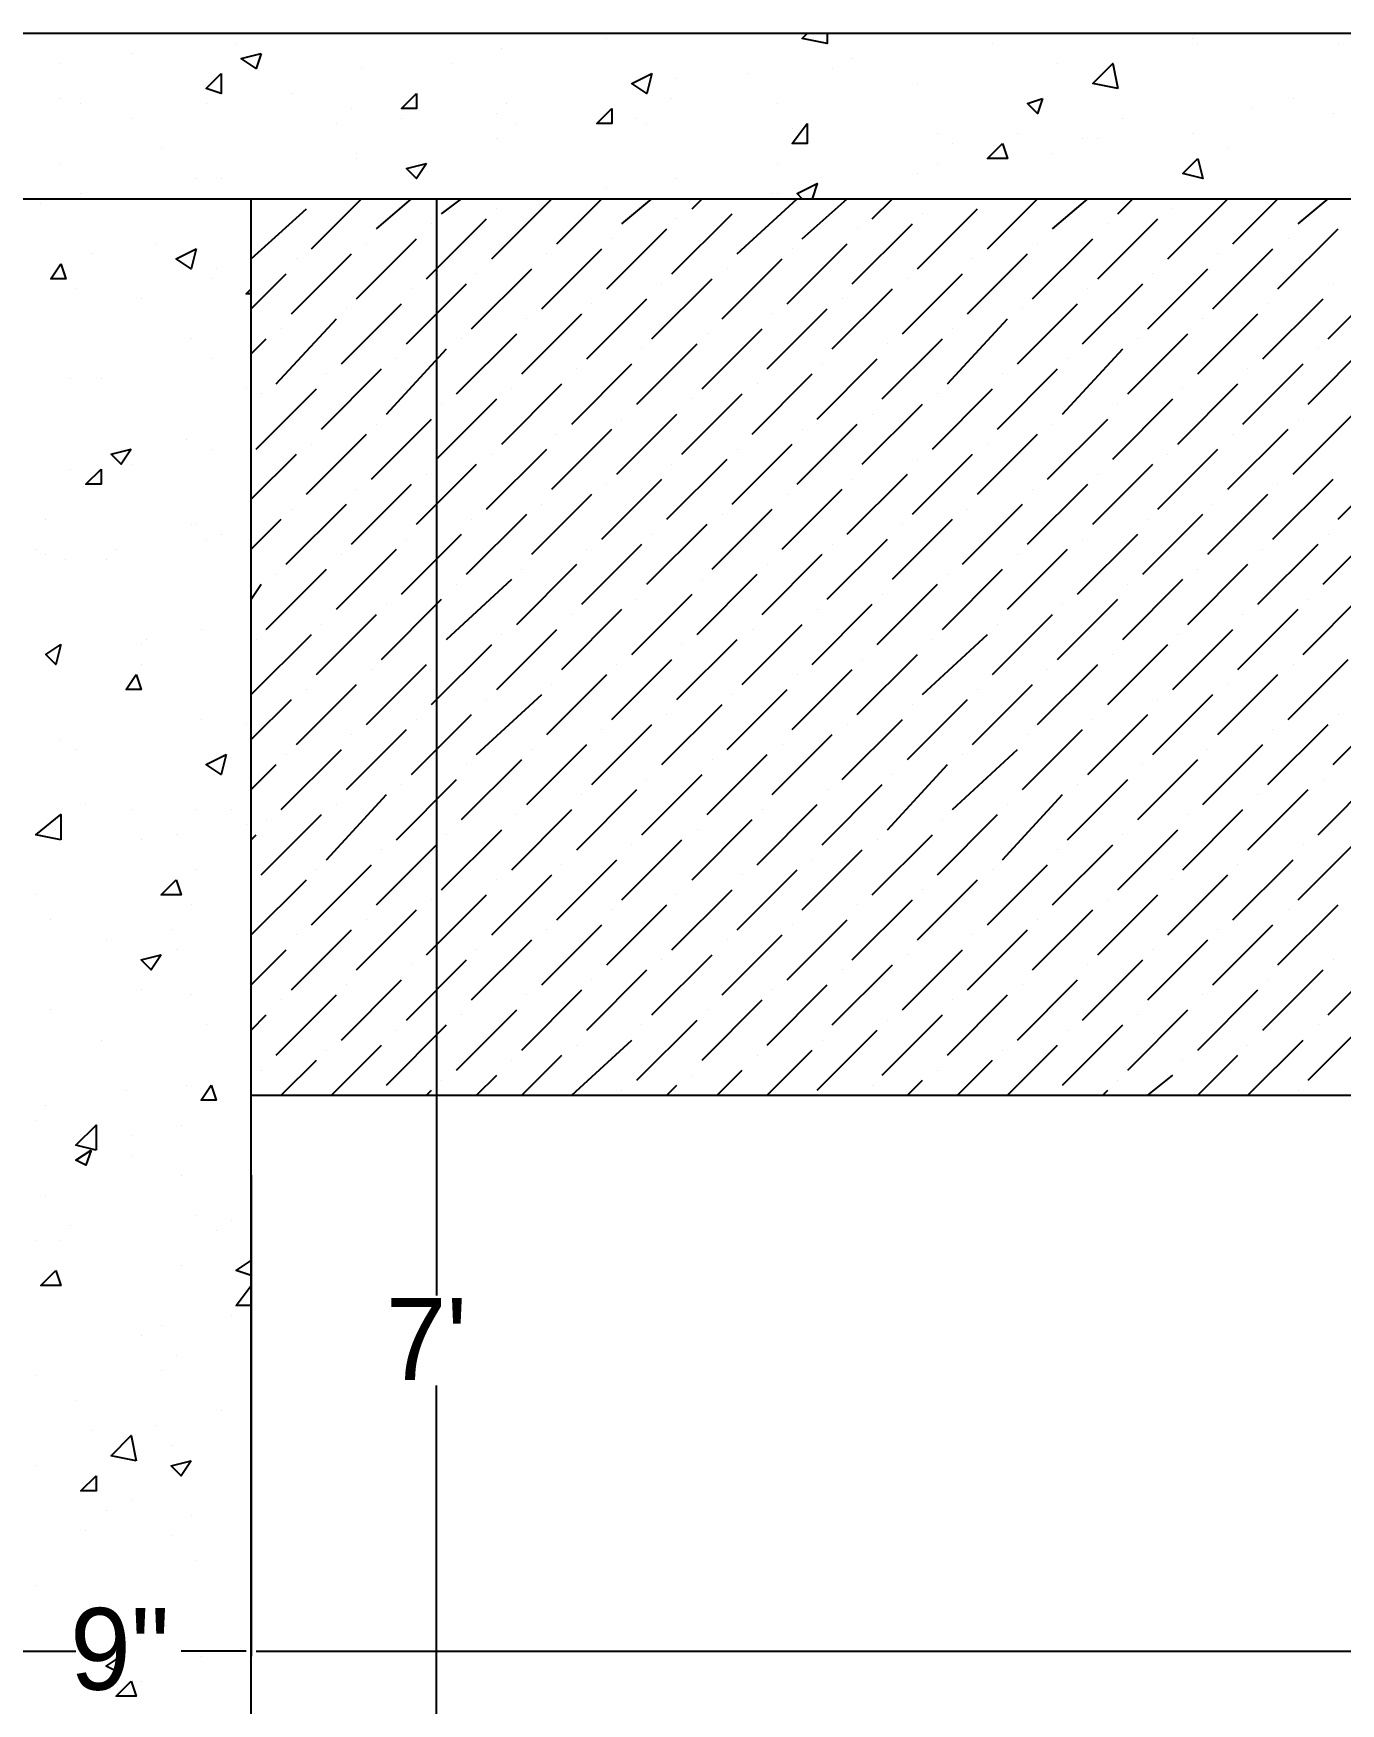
# Model space of a CAD drawing. Header units: inches. Extents: x 9636 to 21597, y -10243 to 557.
# Drawn here: x 14474.4 to 14522.3, y -2381.5 to -2320.2 of the extents above; entities that cross this region are included whole.
import ezdxf

# ---------------------------------------------------------------- set-up
doc = ezdxf.new("R2010")
doc.units = ezdxf.units.IN
doc.header["$MEASUREMENT"] = 0
doc.layers.add('PDF2_0', color=7, linetype='Continuous')
doc.layers.add('PDF2_Text', color=5, linetype='Continuous')
doc.layers.add('PDF2_IEL-HATCH-002', color=7, linetype='Continuous', true_color=0xd7ebd2)
doc.styles.add('PDF Stylus BT', font='stylu.ttf')

msp = doc.modelspace()

# ---------------------------------------------------------------- linework, layer by layer
at = {"layer": 'PDF2_0', "lineweight": 25}
for points in [[(14818.435, -2326.237), (14818.435, -2429.13), (14827.438, -2429.13), (14827.438, -2320.173), (14216.322, -2320.173), (14216.322, -2437.031), (14225.325, -2437.031), (14225.325, -2326.237)], [(14216.322, -2326.237), (14827.438, -2326.237)], [(14473.373, -2326.237), (14473.373, -2410.205), (14482.376, -2410.205), (14482.376, -2326.237)], [(14482.376, -2359.126), (14643.332, -2359.126)]]:
    msp.add_lwpolyline(points, dxfattribs=at)
at = {"layer": 'PDF2_0', "color": 254, "lineweight": 25, "true_color": 0xdbdbdb}
msp.add_lwpolyline([(14485.316, -2326.237), (14489.358, -2326.237)], dxfattribs=at)
at = {"layer": 'PDF2_0', "color": 5, "lineweight": 25}
for points in [[(14489.175, -2326.237), (14489.175, -2366.475)], [(14489.175, -2410.022), (14489.175, -2369.783)], [(14473.557, -2379.521), (14475.945, -2379.521)], [(14482.192, -2379.521), (14479.804, -2379.521)], [(14482.56, -2379.521), (14557.342, -2379.521)]]:
    msp.add_lwpolyline(points, dxfattribs=at)
at = {"layer": 'PDF2_0', "color": 254, "lineweight": 25, "true_color": 0xdbdbdb}
msp.add_lwpolyline([(14482.376, -2379.705), (14482.376, -2362.066)], close=True, dxfattribs=at)
at = {"layer": 'PDF2_0', "color": 5, "transparency": 33554559}
for points in [[(14489.175, -2326.237), (14489.358, -2326.237), (14489.358, -2326.237)], [(14482.192, -2379.521), (14482.376, -2379.521), (14482.376, -2379.521)], [(14482.56, -2379.521), (14482.376, -2379.521), (14482.376, -2379.521)]]:
    msp.add_solid(points, dxfattribs=at)
at = {"layer": 'PDF2_IEL-HATCH-002', "color": 251, "lineweight": 25, "true_color": 0x636466}
for points in [[(14481.825, -2320.541), (14481.825, -2320.541)], [(14495.422, -2320.357), (14495.422, -2320.357)], [(14503.506, -2320.173), (14503.506, -2320.541), (14502.587, -2320.357), (14502.771, -2320.173)], [(14509.57, -2320.541), (14509.57, -2320.541)], [(14510.672, -2320.173), (14510.672, -2320.173)], [(14516.919, -2320.357), (14516.919, -2320.357)], [(14517.103, -2320.541), (14517.103, -2320.541)], [(14522.248, -2320.541), (14522.248, -2320.541)], [(14477.966, -2320.908), (14477.966, -2320.908)], [(14491.563, -2320.724), (14491.563, -2320.724)], [(14504.425, -2321.092), (14504.425, -2321.092)], [(14475.394, -2321.276), (14475.394, -2321.276)], [(14486.418, -2321.459), (14486.418, -2321.459)], [(14489.726, -2321.276), (14489.726, -2321.276)], [(14500.566, -2321.643), (14500.566, -2321.643)], [(14503.69, -2321.459), (14503.69, -2321.459)], [(14511.958, -2321.276), (14511.958, -2321.276)], [(14481.274, -2322.011), (14481.274, -2322.011)], [(14483.846, -2322.378), (14483.846, -2322.378)], [(14497.994, -2321.827), (14497.994, -2321.827)], [(14506.813, -2322.011), (14506.813, -2322.011)], [(14475.394, -2322.562), (14475.394, -2322.562)], [(14476.129, -2322.746), (14476.129, -2322.746)], [(14480.723, -2322.746), (14480.723, -2322.746)], [(14486.051, -2322.929), (14486.051, -2322.929)], [(14491.747, -2322.746), (14491.747, -2322.746)], [(14497.81, -2322.562), (14497.81, -2322.562)], [(14501.669, -2322.746), (14501.669, -2322.746)], [(14519.124, -2322.929), (14519.124, -2322.929)], [(14520.594, -2322.562), (14520.594, -2322.562)], [(14477.966, -2323.297), (14477.966, -2323.297)], [(14485.5, -2323.48), (14485.5, -2323.48)], [(14487.888, -2323.297), (14487.888, -2323.297)], [(14491.379, -2323.113), (14491.379, -2323.113)], [(14492.114, -2323.48), (14492.114, -2323.48)], [(14496.524, -2323.297), (14496.524, -2323.297)], [(14496.892, -2323.48), (14496.892, -2323.48)], [(14514.347, -2323.297), (14514.347, -2323.297)], [(14522.064, -2323.113), (14522.064, -2323.113)], [(14491.379, -2324.032), (14491.379, -2324.032)], [(14502.22, -2323.664), (14502.22, -2323.664)], [(14507.548, -2323.848), (14507.548, -2323.848)], [(14508.1, -2324.215), (14508.1, -2324.215)], [(14510.488, -2323.848), (14510.488, -2323.848)], [(14512.877, -2324.032), (14512.877, -2324.032)], [(14513.428, -2324.032), (14513.428, -2324.032)], [(14516.919, -2323.848), (14516.919, -2323.848)], [(14479.069, -2324.399), (14479.069, -2324.399)], [(14486.235, -2324.583), (14486.235, -2324.583)], [(14486.235, -2324.767), (14486.235, -2324.767)], [(14511.774, -2324.583), (14511.774, -2324.583)], [(14518.205, -2324.399), (14518.205, -2324.399)], [(14475.394, -2324.95), (14475.394, -2324.95)], [(14501.669, -2324.95), (14501.669, -2324.95)], [(14506.813, -2325.318), (14506.813, -2325.318)], [(14507.548, -2324.95), (14507.548, -2324.95)], [(14476.129, -2326.053), (14476.129, -2326.053)], [(14480.355, -2325.502), (14480.355, -2325.502)], [(14481.274, -2325.502), (14481.274, -2325.502)], [(14495.422, -2325.869), (14495.422, -2325.869)], [(14497.994, -2325.502), (14497.994, -2325.502)], [(14501.485, -2326.053), (14501.485, -2326.053)], [(14501.669, -2326.053), (14501.669, -2326.053)], [(14502.587, -2326.237), (14502.404, -2326.053), (14503.139, -2325.685), (14502.955, -2326.237)], [(14474.659, -2326.42), (14474.659, -2326.42)], [(14478.885, -2327.89), (14478.885, -2327.89)], [(14476.497, -2328.258), (14476.497, -2328.258)], [(14475.578, -2328.993), (14475.578, -2328.993)], [(14481.09, -2328.809), (14481.09, -2328.809)], [(14475.945, -2329.544), (14475.945, -2329.544)], [(14480.906, -2329.176), (14480.906, -2329.176)], [(14482.376, -2329.728), (14482.192, -2329.728), (14482.376, -2329.544)], [(14478.334, -2329.911), (14478.334, -2329.911)], [(14480.171, -2331.381), (14480.171, -2331.381)], [(14480.906, -2332.116), (14480.906, -2332.116)], [(14475.762, -2332.851), (14475.762, -2332.851)], [(14476.864, -2332.851), (14476.864, -2332.851)], [(14482.192, -2333.219), (14482.192, -2333.219)], [(14479.988, -2335.056), (14479.988, -2335.056)], [(14477.599, -2335.424), (14477.599, -2335.424)], [(14480.906, -2335.424), (14480.906, -2335.424)], [(14475.762, -2336.158), (14475.762, -2336.158)], [(14477.966, -2335.975), (14477.966, -2335.975)], [(14474.843, -2337.996), (14474.843, -2337.996)], [(14480.171, -2338.18), (14480.171, -2338.18)], [(14480.355, -2338.18), (14480.355, -2338.18)], [(14480.723, -2338.731), (14480.723, -2338.731)], [(14481.274, -2338.547), (14481.274, -2338.547)], [(14474.475, -2339.098), (14474.475, -2339.098)], [(14474.843, -2339.282), (14474.843, -2339.282)], [(14475.578, -2339.466), (14475.578, -2339.466)], [(14477.048, -2339.466), (14477.048, -2339.466)], [(14477.415, -2339.098), (14477.415, -2339.098)], [(14482.376, -2339.65), (14482.376, -2339.65)], [(14478.334, -2342.589), (14478.334, -2342.589)], [(14478.518, -2342.406), (14478.518, -2342.406)], [(14480.539, -2342.038), (14480.539, -2342.038)], [(14474.843, -2342.957), (14474.843, -2342.957)], [(14475.394, -2342.773), (14475.394, -2342.773)], [(14478.334, -2343.324), (14478.334, -2343.324)], [(14480.539, -2345.345), (14480.539, -2345.345)], [(14482.192, -2345.529), (14482.192, -2345.529)], [(14475.394, -2346.08), (14475.394, -2346.08)], [(14475.945, -2346.448), (14475.945, -2346.448)], [(14476.313, -2348.469), (14476.313, -2348.469)], [(14477.966, -2348.653), (14477.966, -2348.653)], [(14480.355, -2348.653), (14480.355, -2348.653)], [(14481.641, -2348.653), (14481.641, -2348.653)], [(14482.192, -2349.204), (14482.192, -2349.204)], [(14475.21, -2349.388), (14475.21, -2349.388)], [(14478.334, -2349.755), (14478.334, -2349.755)], [(14479.62, -2349.571), (14479.62, -2349.571)], [(14480.355, -2350.858), (14480.355, -2350.858)], [(14474.475, -2351.776), (14474.475, -2351.776)], [(14480.171, -2352.144), (14480.171, -2352.144)], [(14475.027, -2352.695), (14475.027, -2352.695)], [(14477.048, -2353.43), (14477.048, -2353.43)], [(14479.436, -2353.062), (14479.436, -2353.062)], [(14479.62, -2353.797), (14479.62, -2353.797)], [(14478.334, -2355.267), (14478.334, -2355.267)], [(14480.171, -2355.451), (14480.171, -2355.451)], [(14475.027, -2356.002), (14475.027, -2356.002)], [(14480.723, -2356.553), (14480.723, -2356.553)], [(14476.864, -2357.105), (14476.864, -2357.105)], [(14477.783, -2358.942), (14477.783, -2358.942)], [(14479.988, -2358.758), (14479.988, -2358.758)], [(14474.843, -2359.493), (14474.843, -2359.493)], [(14474.475, -2360.045), (14474.475, -2360.045)], [(14479.804, -2360.228), (14479.804, -2360.228)], [(14477.966, -2360.596), (14477.966, -2360.596)], [(14477.966, -2361.331), (14477.966, -2361.331)], [(14479.804, -2362.066), (14479.804, -2362.066)], [(14474.843, -2362.801), (14474.843, -2362.801)], [(14475.762, -2363.903), (14475.762, -2363.903)], [(14480.355, -2363.536), (14480.355, -2363.536)], [(14481.641, -2363.719), (14481.641, -2363.719)], [(14474.475, -2364.454), (14474.475, -2364.454)], [(14475.394, -2364.454), (14475.394, -2364.454)], [(14481.09, -2364.087), (14481.09, -2364.087)], [(14482.376, -2365.557), (14482.376, -2365.74), (14481.825, -2365.557), (14482.376, -2365.189)], [(14479.804, -2365.373), (14479.804, -2365.373)], [(14474.659, -2366.108), (14474.659, -2366.108)], [(14482.376, -2366.843), (14481.825, -2366.843), (14482.376, -2366.108)], [(14479.069, -2367.578), (14479.069, -2367.578)], [(14481.641, -2367.21), (14481.641, -2367.21)], [(14478.334, -2367.945), (14478.334, -2367.945)], [(14479.62, -2368.68), (14479.62, -2368.68)], [(14474.475, -2369.415), (14474.475, -2369.415)], [(14479.069, -2369.231), (14479.069, -2369.231)], [(14475.945, -2370.334), (14475.945, -2370.334)], [(14481.274, -2370.701), (14481.274, -2370.701)], [(14478.885, -2371.253), (14478.885, -2371.253)], [(14476.497, -2371.436), (14476.497, -2371.436)], [(14479.436, -2371.988), (14479.436, -2371.988)], [(14474.475, -2372.723), (14474.475, -2372.723)], [(14477.048, -2374.376), (14477.048, -2374.376)], [(14477.966, -2374.009), (14477.966, -2374.009)], [(14480.171, -2374.56), (14480.171, -2374.56)], [(14476.313, -2375.111), (14476.313, -2375.111)], [(14479.436, -2375.295), (14479.436, -2375.295)], [(14480.355, -2376.214), (14480.355, -2376.214)], [(14474.475, -2377.132), (14474.475, -2377.132)], [(14477.415, -2378.602), (14477.415, -2378.602)], [(14479.253, -2378.602), (14479.253, -2378.602)], [(14475.21, -2379.521), (14475.21, -2379.521)], [(14480.539, -2379.705), (14480.539, -2379.705)], [(14477.232, -2380.807), (14477.232, -2380.807)], [(14478.334, -2380.623), (14478.334, -2380.623)]]:
    msp.add_lwpolyline(points, dxfattribs=at)
for points in [[(14482.744, -2320.908), (14482.56, -2321.459), (14482.009, -2321.092)], [(14481.274, -2321.643), (14481.274, -2322.378), (14480.723, -2322.194)], [(14497.075, -2321.643), (14496.892, -2322.378), (14496.34, -2322.011)], [(14514.163, -2322.194), (14513.244, -2322.011), (14513.979, -2321.276)], [(14488.44, -2322.378), (14488.44, -2322.929), (14487.888, -2322.929)], [(14495.605, -2322.929), (14495.605, -2323.48), (14495.054, -2323.48)], [(14511.407, -2322.562), (14511.223, -2323.113), (14510.856, -2322.746)], [(14502.771, -2323.48), (14502.771, -2324.215), (14502.22, -2324.215)], [(14509.937, -2324.215), (14510.121, -2324.767), (14509.386, -2324.767)], [(14517.103, -2324.767), (14517.287, -2325.502), (14516.552, -2325.318)], [(14488.807, -2324.95), (14488.44, -2325.502), (14488.072, -2325.134)], [(14480.355, -2328.074), (14480.171, -2328.809), (14479.62, -2328.441)], [(14475.394, -2328.625), (14475.578, -2329.176), (14475.027, -2329.176)], [(14477.966, -2335.424), (14477.599, -2335.975), (14477.232, -2335.607)], [(14476.864, -2336.158), (14476.864, -2336.71), (14476.313, -2336.71)], [(14475.394, -2342.589), (14475.21, -2343.324), (14474.843, -2342.957)], [(14478.15, -2343.692), (14478.334, -2344.243), (14477.783, -2344.243)], [(14481.458, -2346.632), (14481.274, -2347.367), (14480.723, -2346.999)], [(14475.394, -2349.755), (14474.475, -2349.571), (14475.394, -2348.836)], [(14479.62, -2351.225), (14479.804, -2351.776), (14479.069, -2351.776)], [(14479.069, -2353.981), (14478.701, -2354.532), (14478.334, -2354.165)], [(14480.906, -2358.758), (14481.09, -2359.31), (14480.539, -2359.31)], [(14476.68, -2361.147), (14475.945, -2360.963), (14476.68, -2360.228)], [(14476.497, -2361.147), (14476.313, -2361.698), (14475.945, -2361.514)], [(14475.21, -2365.557), (14475.394, -2366.108), (14474.659, -2366.108)], [(14478.15, -2372.539), (14477.232, -2372.355), (14477.966, -2371.62)], [(14480.171, -2372.539), (14479.804, -2373.09), (14479.436, -2372.723)], [(14476.68, -2373.09), (14476.68, -2373.641), (14476.129, -2373.641)], [(14477.599, -2379.705), (14477.415, -2380.256), (14477.048, -2380.072)], [(14477.966, -2380.623), (14478.15, -2381.175), (14477.415, -2381.175)]]:
    msp.add_lwpolyline(points, close=True, dxfattribs=at)
at = {"layer": 'PDF2_IEL-HATCH-002', "lineweight": 25}
for points in [[(14482.376, -2328.441), (14484.397, -2326.604)], [(14482.744, -2326.237), (14482.927, -2326.237)], [(14484.581, -2328.074), (14486.418, -2326.237)], [(14486.97, -2327.339), (14488.256, -2326.237)], [(14489.358, -2326.788), (14490.093, -2326.237)], [(14491.196, -2328.441), (14493.401, -2326.237)], [(14491.379, -2326.604), (14491.379, -2326.604)], [(14493.584, -2327.89), (14495.238, -2326.237)], [(14495.973, -2327.155), (14497.075, -2326.237)], [(14498.545, -2326.604), (14498.913, -2326.237)], [(14500.199, -2328.258), (14502.404, -2326.237)], [(14500.383, -2326.237), (14500.383, -2326.237)], [(14502.587, -2327.706), (14504.241, -2326.237)], [(14505.16, -2326.972), (14505.895, -2326.237)], [(14506.813, -2328.809), (14509.018, -2326.604)], [(14507.548, -2326.237), (14507.732, -2326.237)], [(14509.386, -2328.074), (14511.223, -2326.237)], [(14511.774, -2327.339), (14513.061, -2326.237)], [(14514.163, -2326.788), (14514.714, -2326.237)], [(14516, -2328.441), (14518.205, -2326.237)], [(14516.184, -2326.604), (14516.184, -2326.604)], [(14518.389, -2327.89), (14520.043, -2326.237)], [(14520.778, -2327.155), (14521.88, -2326.237)], [(14488.807, -2329.176), (14491.012, -2326.972)], [(14488.991, -2327.155), (14488.991, -2327.155)], [(14497.81, -2328.993), (14500.015, -2326.788)], [(14497.994, -2326.972), (14497.994, -2326.972)], [(14504.425, -2329.36), (14506.63, -2327.155)], [(14506.997, -2326.788), (14506.997, -2326.788)], [(14513.428, -2329.176), (14515.633, -2326.972)], [(14513.796, -2327.155), (14513.796, -2327.155)], [(14486.235, -2329.911), (14488.44, -2327.706)], [(14486.602, -2327.89), (14486.602, -2327.89)], [(14495.422, -2329.544), (14497.627, -2327.339)], [(14495.605, -2327.706), (14495.605, -2327.706)], [(14502.036, -2330.095), (14504.241, -2327.89)], [(14504.609, -2327.339), (14504.609, -2327.339)], [(14511.039, -2329.911), (14513.244, -2327.706)], [(14511.223, -2327.89), (14511.223, -2327.89)], [(14520.043, -2329.544), (14522.248, -2327.339)], [(14520.41, -2327.706), (14520.41, -2327.706)], [(14483.846, -2330.463), (14486.051, -2328.258)], [(14484.03, -2328.441), (14484.03, -2328.441)], [(14493.033, -2330.279), (14495.238, -2328.074)], [(14493.217, -2328.258), (14493.217, -2328.258)], [(14499.648, -2330.646), (14501.853, -2328.441)], [(14502.22, -2328.074), (14502.22, -2328.074)], [(14508.651, -2330.463), (14510.856, -2328.258)], [(14508.835, -2328.441), (14508.835, -2328.441)], [(14517.654, -2330.279), (14519.859, -2328.074)], [(14517.838, -2328.258), (14517.838, -2328.258)], [(14482.376, -2330.279), (14483.662, -2328.993)], [(14490.461, -2331.014), (14492.666, -2328.809)], [(14490.644, -2328.993), (14490.644, -2328.993)], [(14499.831, -2328.809), (14499.831, -2328.809)], [(14506.262, -2331.198), (14508.467, -2328.993)], [(14515.265, -2331.014), (14517.47, -2328.809)], [(14515.449, -2328.993), (14515.449, -2328.993)], [(14488.072, -2331.565), (14490.277, -2329.36)], [(14488.256, -2329.544), (14488.256, -2329.544)], [(14497.075, -2331.381), (14499.28, -2329.176)], [(14497.443, -2329.36), (14497.443, -2329.36)], [(14503.69, -2331.749), (14505.895, -2329.544)], [(14506.446, -2329.176), (14506.446, -2329.176)], [(14512.877, -2331.565), (14515.082, -2329.36)], [(14513.061, -2329.544), (14513.061, -2329.544)], [(14521.88, -2331.381), (14524.085, -2329.176)], [(14522.064, -2329.36), (14522.064, -2329.36)], [(14485.684, -2332.3), (14487.888, -2330.095)], [(14485.867, -2330.279), (14485.867, -2330.279)], [(14494.687, -2332.116), (14496.892, -2329.911)], [(14494.87, -2330.095), (14494.87, -2330.095)], [(14501.301, -2332.484), (14503.506, -2330.279)], [(14504.057, -2329.911), (14504.057, -2329.911)], [(14510.488, -2332.3), (14512.693, -2330.095)], [(14510.672, -2330.279), (14510.672, -2330.279)], [(14519.491, -2332.116), (14521.696, -2329.911)], [(14519.675, -2330.095), (14519.675, -2330.095)], [(14483.295, -2333.035), (14485.5, -2330.646)], [(14492.298, -2332.667), (14494.503, -2330.463)], [(14492.482, -2330.646), (14492.482, -2330.646)], [(14501.485, -2330.463), (14501.485, -2330.463)], [(14507.916, -2333.035), (14510.121, -2330.646)], [(14517.103, -2332.667), (14519.308, -2330.463)], [(14517.287, -2330.646), (14517.287, -2330.646)], [(14482.376, -2331.932), (14482.927, -2331.381)], [(14483.479, -2331.014), (14483.479, -2331.014)], [(14489.91, -2333.402), (14492.114, -2331.198)], [(14490.093, -2331.381), (14490.093, -2331.381)], [(14496.524, -2333.77), (14498.729, -2331.565)], [(14498.913, -2333.219), (14501.118, -2331.014)], [(14499.096, -2331.198), (14499.096, -2331.198)], [(14505.527, -2333.586), (14507.732, -2331.381)], [(14505.711, -2331.565), (14505.711, -2331.565)], [(14508.1, -2331.014), (14508.1, -2331.014)], [(14514.531, -2333.402), (14516.735, -2331.198)], [(14514.898, -2331.381), (14514.898, -2331.381)], [(14521.145, -2333.77), (14523.35, -2331.565)], [(14487.337, -2334.137), (14489.542, -2331.749)], [(14487.705, -2332.116), (14487.705, -2332.116)], [(14496.708, -2331.749), (14496.708, -2331.749)], [(14503.139, -2334.321), (14505.344, -2332.116)], [(14512.142, -2334.137), (14514.347, -2331.749)], [(14512.326, -2332.116), (14512.326, -2332.116)], [(14521.513, -2331.749), (14521.513, -2331.749)], [(14484.949, -2334.689), (14487.153, -2332.484)], [(14485.132, -2332.667), (14485.132, -2332.667)], [(14494.136, -2334.505), (14496.34, -2332.3)], [(14494.319, -2332.484), (14494.319, -2332.484)], [(14500.75, -2334.872), (14502.955, -2332.667)], [(14503.322, -2332.3), (14503.322, -2332.3)], [(14509.753, -2334.689), (14511.958, -2332.484)], [(14509.937, -2332.667), (14509.937, -2332.667)], [(14518.757, -2334.505), (14520.961, -2332.3)], [(14518.94, -2332.484), (14518.94, -2332.484)], [(14482.56, -2335.424), (14484.765, -2333.219)], [(14482.744, -2333.402), (14482.744, -2333.402)], [(14491.563, -2335.24), (14493.768, -2333.035)], [(14491.931, -2333.219), (14491.931, -2333.219)], [(14498.178, -2335.607), (14500.383, -2333.402)], [(14500.934, -2333.035), (14500.934, -2333.035)], [(14507.365, -2335.424), (14509.57, -2333.219)], [(14507.548, -2333.402), (14507.548, -2333.402)], [(14516.368, -2335.24), (14518.573, -2333.035)], [(14516.552, -2333.219), (14516.552, -2333.219)], [(14489.175, -2335.791), (14491.379, -2333.586)], [(14489.358, -2333.77), (14489.358, -2333.77)], [(14498.545, -2333.586), (14498.545, -2333.586)], [(14504.792, -2335.975), (14506.997, -2333.77)], [(14513.979, -2335.791), (14516.184, -2333.586)], [(14514.163, -2333.77), (14514.163, -2333.77)], [(14486.786, -2336.526), (14488.991, -2334.321)], [(14486.97, -2334.505), (14486.97, -2334.505)], [(14495.789, -2336.342), (14497.994, -2334.137)], [(14495.973, -2334.321), (14495.973, -2334.321)], [(14502.404, -2336.71), (14504.609, -2334.505)], [(14505.16, -2334.137), (14505.16, -2334.137)], [(14511.591, -2336.526), (14513.796, -2334.321)], [(14511.774, -2334.505), (14511.774, -2334.505)], [(14520.594, -2336.342), (14522.799, -2334.137)], [(14520.778, -2334.321), (14520.778, -2334.321)], [(14484.397, -2337.077), (14486.602, -2334.872)], [(14484.581, -2335.24), (14484.581, -2335.24)], [(14493.401, -2336.893), (14495.605, -2334.689)], [(14493.584, -2334.872), (14493.584, -2334.872)], [(14500.015, -2337.445), (14502.22, -2335.24)], [(14502.587, -2334.689), (14502.587, -2334.689)], [(14509.018, -2337.077), (14511.223, -2334.872)], [(14509.386, -2335.24), (14509.386, -2335.24)], [(14518.205, -2336.893), (14520.41, -2334.689)], [(14518.389, -2334.872), (14518.389, -2334.872)], [(14482.376, -2337.261), (14484.03, -2335.607)], [(14491.012, -2337.628), (14493.217, -2335.424)], [(14491.196, -2335.607), (14491.196, -2335.607)], [(14497.627, -2337.996), (14499.831, -2335.791)], [(14500.199, -2335.424), (14500.199, -2335.424)], [(14506.63, -2337.812), (14508.835, -2335.607)], [(14506.813, -2335.791), (14506.813, -2335.791)], [(14515.633, -2337.628), (14517.838, -2335.424)], [(14516, -2335.607), (14516, -2335.607)], [(14522.248, -2337.996), (14524.452, -2335.791)], [(14488.44, -2338.18), (14490.644, -2335.975)], [(14488.807, -2336.342), (14488.807, -2336.342)], [(14497.81, -2335.975), (14497.81, -2335.975)], [(14504.241, -2338.547), (14506.446, -2336.342)], [(14513.244, -2338.18), (14515.449, -2335.975)], [(14513.428, -2336.342), (14513.428, -2336.342)], [(14486.051, -2338.915), (14488.256, -2336.71)], [(14486.235, -2336.893), (14486.235, -2336.893)], [(14492.666, -2339.282), (14494.87, -2337.077)], [(14495.238, -2338.731), (14497.443, -2336.526)], [(14495.422, -2336.71), (14495.422, -2336.71)], [(14501.853, -2339.098), (14504.057, -2336.893)], [(14502.036, -2337.077), (14502.036, -2337.077)], [(14504.425, -2336.526), (14504.425, -2336.526)], [(14510.856, -2338.915), (14513.061, -2336.71)], [(14511.039, -2336.893), (14511.039, -2336.893)], [(14517.47, -2339.282), (14519.675, -2337.077)], [(14519.859, -2338.731), (14522.064, -2336.526)], [(14520.043, -2336.71), (14520.043, -2336.71)], [(14483.662, -2339.65), (14485.867, -2337.445)], [(14483.846, -2337.628), (14483.846, -2337.628)], [(14493.033, -2337.445), (14493.033, -2337.445)], [(14499.28, -2339.833), (14501.485, -2337.628)], [(14508.467, -2339.65), (14510.672, -2337.445)], [(14508.651, -2337.628), (14508.651, -2337.628)], [(14517.654, -2337.445), (14517.654, -2337.445)], [(14482.376, -2339.098), (14483.479, -2337.996)], [(14490.277, -2340.017), (14492.482, -2337.812)], [(14490.461, -2337.996), (14490.461, -2337.996)], [(14496.892, -2340.384), (14499.096, -2338.18)], [(14499.648, -2337.812), (14499.648, -2337.812)], [(14505.895, -2340.201), (14508.1, -2337.996)], [(14506.262, -2338.18), (14506.262, -2338.18)], [(14515.082, -2340.017), (14517.287, -2337.812)], [(14515.265, -2337.996), (14515.265, -2337.996)], [(14521.696, -2340.384), (14523.901, -2338.18)], [(14487.888, -2340.752), (14490.093, -2338.547)], [(14488.072, -2338.731), (14488.072, -2338.731)], [(14494.503, -2341.119), (14496.708, -2338.915)], [(14497.075, -2338.547), (14497.075, -2338.547)], [(14503.506, -2340.936), (14505.711, -2338.731)], [(14503.69, -2338.915), (14503.69, -2338.915)], [(14512.693, -2340.752), (14514.898, -2338.547)], [(14512.877, -2338.731), (14512.877, -2338.731)], [(14519.308, -2341.119), (14521.513, -2338.915)], [(14521.88, -2338.547), (14521.88, -2338.547)], [(14485.5, -2341.303), (14487.705, -2339.098)], [(14485.684, -2339.282), (14485.684, -2339.282)], [(14494.687, -2339.098), (14494.687, -2339.098)], [(14501.118, -2341.487), (14503.322, -2339.282)], [(14510.121, -2341.303), (14512.326, -2339.098)], [(14510.488, -2339.282), (14510.488, -2339.282)], [(14519.491, -2339.098), (14519.491, -2339.098)], [(14482.927, -2342.038), (14485.132, -2339.833)], [(14483.295, -2340.017), (14483.295, -2340.017)], [(14492.114, -2341.854), (14494.319, -2339.65)], [(14492.298, -2339.833), (14492.298, -2339.833)], [(14498.729, -2342.222), (14500.934, -2340.017)], [(14501.301, -2339.65), (14501.301, -2339.65)], [(14507.732, -2342.038), (14509.937, -2339.833)], [(14507.916, -2340.017), (14507.916, -2340.017)], [(14516.735, -2341.854), (14518.94, -2339.65)], [(14517.103, -2339.833), (14517.103, -2339.833)], [(14482.376, -2340.936), (14482.744, -2340.384)], [(14489.542, -2342.406), (14491.931, -2340.201)], [(14489.91, -2340.384), (14489.91, -2340.384)], [(14496.34, -2342.957), (14498.545, -2340.752)], [(14498.913, -2340.201), (14498.913, -2340.201)], [(14505.344, -2342.589), (14507.548, -2340.384)], [(14505.527, -2340.752), (14505.527, -2340.752)], [(14514.347, -2342.406), (14516.552, -2340.201)], [(14514.531, -2340.384), (14514.531, -2340.384)], [(14520.961, -2342.957), (14523.166, -2340.752)], [(14487.153, -2343.141), (14489.358, -2340.936)], [(14487.337, -2341.119), (14487.337, -2341.119)], [(14493.768, -2343.508), (14495.973, -2341.303)], [(14496.524, -2340.936), (14496.524, -2340.936)], [(14502.955, -2343.324), (14505.16, -2341.119)], [(14503.139, -2341.303), (14503.139, -2341.303)], [(14511.958, -2343.141), (14514.163, -2340.936)], [(14512.142, -2341.119), (14512.142, -2341.119)], [(14518.573, -2343.508), (14520.778, -2341.303)], [(14521.145, -2340.936), (14521.145, -2340.936)], [(14484.765, -2343.692), (14486.97, -2341.487)], [(14484.949, -2341.854), (14484.949, -2341.854)], [(14494.136, -2341.487), (14494.136, -2341.487)], [(14500.383, -2344.059), (14502.587, -2341.854)], [(14509.57, -2343.692), (14511.774, -2341.487)], [(14509.753, -2341.854), (14509.753, -2341.854)], [(14518.757, -2341.487), (14518.757, -2341.487)], [(14482.376, -2344.427), (14484.581, -2342.222)], [(14482.56, -2342.406), (14482.56, -2342.406)], [(14488.991, -2344.794), (14491.196, -2342.589)], [(14491.379, -2344.243), (14493.584, -2342.038)], [(14491.563, -2342.222), (14491.563, -2342.222)], [(14497.994, -2344.61), (14500.199, -2342.406)], [(14498.178, -2342.589), (14498.178, -2342.589)], [(14500.75, -2342.038), (14500.75, -2342.038)], [(14506.997, -2344.427), (14509.386, -2342.222)], [(14507.365, -2342.406), (14507.365, -2342.406)], [(14513.796, -2344.794), (14516, -2342.589)], [(14516.184, -2344.243), (14518.389, -2342.038)], [(14516.368, -2342.222), (14516.368, -2342.222)], [(14489.175, -2342.957), (14489.175, -2342.957)], [(14495.605, -2345.345), (14497.81, -2343.141)], [(14504.609, -2345.162), (14506.813, -2342.957)], [(14504.792, -2343.141), (14504.792, -2343.141)], [(14513.979, -2342.957), (14513.979, -2342.957)], [(14520.41, -2345.345), (14522.615, -2343.141)], [(14486.602, -2345.529), (14488.807, -2343.324)], [(14486.786, -2343.508), (14486.786, -2343.508)], [(14493.217, -2345.897), (14495.422, -2343.692)], [(14495.789, -2343.324), (14495.789, -2343.324)], [(14502.22, -2345.713), (14504.425, -2343.508)], [(14502.404, -2343.692), (14502.404, -2343.692)], [(14511.223, -2345.529), (14513.428, -2343.324)], [(14511.591, -2343.508), (14511.591, -2343.508)], [(14517.838, -2345.897), (14520.043, -2343.692)], [(14520.594, -2343.324), (14520.594, -2343.324)], [(14484.03, -2346.264), (14486.235, -2344.059)], [(14484.397, -2344.243), (14484.397, -2344.243)], [(14490.644, -2346.632), (14493.033, -2344.427)], [(14493.401, -2344.059), (14493.401, -2344.059)], [(14499.831, -2346.448), (14502.036, -2344.243)], [(14500.015, -2344.427), (14500.015, -2344.427)], [(14508.835, -2346.264), (14511.039, -2344.059)], [(14509.018, -2344.243), (14509.018, -2344.243)], [(14515.449, -2346.632), (14517.654, -2344.427)], [(14518.205, -2344.059), (14518.205, -2344.059)], [(14482.376, -2346.08), (14483.846, -2344.61)], [(14491.012, -2344.61), (14491.012, -2344.61)], [(14497.443, -2346.999), (14499.648, -2344.794)], [(14506.446, -2346.815), (14508.651, -2344.61)], [(14506.63, -2344.794), (14506.63, -2344.794)], [(14515.633, -2344.61), (14515.633, -2344.61)], [(14522.064, -2346.999), (14524.269, -2344.794)], [(14488.256, -2347.367), (14490.461, -2345.162)], [(14488.44, -2345.345), (14488.44, -2345.345)], [(14494.87, -2347.734), (14497.075, -2345.529)], [(14497.627, -2345.162), (14497.627, -2345.162)], [(14504.057, -2347.55), (14506.262, -2345.345)], [(14504.241, -2345.529), (14504.241, -2345.529)], [(14513.061, -2347.367), (14515.265, -2345.162)], [(14513.244, -2345.345), (14513.244, -2345.345)], [(14519.675, -2347.734), (14521.88, -2345.529)], [(14522.248, -2345.162), (14522.248, -2345.162)], [(14485.867, -2347.918), (14488.072, -2345.713)], [(14486.051, -2345.897), (14486.051, -2345.897)], [(14492.482, -2348.469), (14494.687, -2346.264)], [(14495.238, -2345.713), (14495.238, -2345.713)], [(14501.485, -2348.102), (14503.69, -2345.897)], [(14501.853, -2346.264), (14501.853, -2346.264)], [(14510.672, -2347.918), (14512.877, -2345.713)], [(14510.856, -2345.897), (14510.856, -2345.897)], [(14517.287, -2348.469), (14519.491, -2346.264)], [(14519.859, -2345.713), (14519.859, -2345.713)], [(14483.479, -2348.653), (14485.684, -2346.448)], [(14483.662, -2346.632), (14483.662, -2346.632)], [(14490.093, -2349.02), (14492.298, -2346.815)], [(14492.666, -2346.448), (14492.666, -2346.448)], [(14499.096, -2348.836), (14501.301, -2346.632)], [(14499.28, -2346.815), (14499.28, -2346.815)], [(14508.1, -2348.653), (14510.488, -2346.448)], [(14508.467, -2346.632), (14508.467, -2346.632)], [(14514.898, -2349.02), (14517.103, -2346.815)], [(14517.47, -2346.448), (14517.47, -2346.448)], [(14482.376, -2347.918), (14483.295, -2346.999)], [(14490.277, -2346.999), (14490.277, -2346.999)], [(14496.708, -2349.571), (14498.913, -2347.367)], [(14505.711, -2349.388), (14507.916, -2346.999)], [(14505.895, -2347.367), (14505.895, -2347.367)], [(14515.082, -2346.999), (14515.082, -2346.999)], [(14521.513, -2349.571), (14523.717, -2347.367)], [(14485.132, -2350.49), (14487.337, -2348.102)], [(14487.705, -2349.755), (14489.91, -2347.55)], [(14487.888, -2347.734), (14487.888, -2347.734)], [(14494.319, -2350.123), (14496.524, -2347.918)], [(14494.503, -2348.102), (14494.503, -2348.102)], [(14496.892, -2347.55), (14496.892, -2347.55)], [(14503.322, -2349.939), (14505.527, -2347.734)], [(14503.506, -2347.918), (14503.506, -2347.918)], [(14509.937, -2350.49), (14512.142, -2348.102)], [(14512.326, -2349.755), (14514.531, -2347.55)], [(14512.693, -2347.734), (14512.693, -2347.734)], [(14518.94, -2350.123), (14521.145, -2347.918)], [(14519.308, -2348.102), (14519.308, -2348.102)], [(14521.696, -2347.55), (14521.696, -2347.55)], [(14485.5, -2348.469), (14485.5, -2348.469)], [(14491.931, -2350.858), (14494.136, -2348.653)], [(14500.934, -2350.674), (14503.139, -2348.469)], [(14501.118, -2348.653), (14501.118, -2348.653)], [(14510.121, -2348.469), (14510.121, -2348.469)], [(14516.552, -2350.858), (14518.757, -2348.653)], [(14482.744, -2351.041), (14484.949, -2348.836)], [(14482.927, -2349.02), (14482.927, -2349.02)], [(14492.114, -2348.836), (14492.114, -2348.836)], [(14498.545, -2351.225), (14500.75, -2349.02)], [(14507.548, -2351.041), (14509.753, -2348.836)], [(14507.732, -2349.02), (14507.732, -2349.02)], [(14516.735, -2348.836), (14516.735, -2348.836)], [(14482.376, -2349.755), (14482.56, -2349.571)], [(14486.97, -2352.144), (14489.175, -2349.939)], [(14489.358, -2351.593), (14491.563, -2349.388)], [(14489.542, -2349.571), (14489.542, -2349.571)], [(14495.973, -2351.96), (14498.178, -2349.755)], [(14496.34, -2349.939), (14496.34, -2349.939)], [(14498.729, -2349.388), (14498.729, -2349.388)], [(14505.16, -2351.776), (14507.365, -2349.571)], [(14505.344, -2349.755), (14505.344, -2349.755)], [(14511.774, -2352.144), (14513.979, -2349.939)], [(14514.163, -2351.593), (14516.368, -2349.388)], [(14514.347, -2349.571), (14514.347, -2349.571)], [(14520.778, -2351.96), (14522.983, -2349.755)], [(14520.961, -2349.939), (14520.961, -2349.939)], [(14487.153, -2350.123), (14487.153, -2350.123)], [(14493.584, -2352.695), (14495.789, -2350.49)], [(14502.587, -2352.328), (14504.792, -2350.123)], [(14502.955, -2350.49), (14502.955, -2350.49)], [(14511.958, -2350.123), (14511.958, -2350.123)], [(14518.389, -2352.695), (14520.594, -2350.49)], [(14484.581, -2352.879), (14486.786, -2350.674)], [(14484.765, -2350.858), (14484.765, -2350.858)], [(14491.196, -2353.246), (14493.401, -2351.041)], [(14493.768, -2350.674), (14493.768, -2350.674)], [(14500.199, -2353.062), (14502.404, -2350.858)], [(14500.383, -2351.041), (14500.383, -2351.041)], [(14509.386, -2352.879), (14511.591, -2350.674)], [(14509.57, -2350.858), (14509.57, -2350.858)], [(14516, -2353.246), (14518.205, -2351.041)], [(14518.573, -2350.674), (14518.573, -2350.674)], [(14482.376, -2353.246), (14484.397, -2351.225)], [(14488.807, -2353.981), (14491.012, -2351.776)], [(14491.379, -2351.225), (14491.379, -2351.225)], [(14497.81, -2353.797), (14500.015, -2351.593)], [(14497.994, -2351.776), (14497.994, -2351.776)], [(14506.813, -2353.43), (14509.018, -2351.225)], [(14506.997, -2351.593), (14506.997, -2351.593)], [(14513.428, -2353.981), (14515.633, -2351.776)], [(14516.184, -2351.225), (14516.184, -2351.225)], [(14486.235, -2354.532), (14488.44, -2352.328)], [(14488.991, -2351.96), (14488.991, -2351.96)], [(14495.422, -2354.349), (14497.627, -2352.144)], [(14495.605, -2352.328), (14495.605, -2352.328)], [(14504.425, -2354.165), (14506.63, -2351.96)], [(14504.609, -2352.144), (14504.609, -2352.144)], [(14511.039, -2354.532), (14513.244, -2352.328)], [(14513.796, -2351.96), (14513.796, -2351.96)], [(14520.043, -2354.349), (14522.248, -2352.144)], [(14520.41, -2352.328), (14520.41, -2352.328)], [(14486.602, -2352.695), (14486.602, -2352.695)], [(14493.033, -2355.084), (14495.238, -2352.879)], [(14502.036, -2354.9), (14504.241, -2352.695)], [(14502.22, -2352.879), (14502.22, -2352.879)], [(14511.223, -2352.695), (14511.223, -2352.695)], [(14517.654, -2355.084), (14519.859, -2352.879)], [(14483.846, -2355.267), (14486.051, -2353.062)], [(14484.03, -2353.246), (14484.03, -2353.246)], [(14490.461, -2355.635), (14492.666, -2353.43)], [(14493.217, -2353.062), (14493.217, -2353.062)], [(14499.648, -2355.451), (14501.853, -2353.246)], [(14499.831, -2353.43), (14499.831, -2353.43)], [(14508.651, -2355.267), (14510.856, -2353.062)], [(14508.835, -2353.246), (14508.835, -2353.246)], [(14515.265, -2355.635), (14517.47, -2353.43)], [(14517.838, -2353.062), (14517.838, -2353.062)], [(14482.376, -2355.084), (14483.662, -2353.797)], [(14488.072, -2356.37), (14490.277, -2354.165)], [(14490.644, -2353.797), (14490.644, -2353.797)], [(14497.075, -2356.186), (14499.28, -2353.981)], [(14497.443, -2354.165), (14497.443, -2354.165)], [(14506.262, -2356.002), (14508.467, -2353.797)], [(14506.446, -2353.981), (14506.446, -2353.981)], [(14512.877, -2356.37), (14515.082, -2354.165)], [(14515.449, -2353.797), (14515.449, -2353.797)], [(14521.88, -2356.186), (14524.085, -2353.981)], [(14522.064, -2354.165), (14522.064, -2354.165)], [(14488.256, -2354.349), (14488.256, -2354.349)], [(14494.687, -2356.737), (14496.892, -2354.532)], [(14503.69, -2356.553), (14505.895, -2354.349)], [(14504.057, -2354.532), (14504.057, -2354.532)], [(14513.061, -2354.349), (14513.061, -2354.349)], [(14519.491, -2356.737), (14521.696, -2354.532)], [(14483.295, -2357.656), (14485.5, -2355.451)], [(14485.684, -2357.105), (14487.888, -2354.9)], [(14485.867, -2355.084), (14485.867, -2355.084)], [(14492.298, -2357.472), (14494.503, -2355.267)], [(14492.482, -2355.451), (14492.482, -2355.451)], [(14494.87, -2354.9), (14494.87, -2354.9)], [(14501.301, -2357.288), (14503.506, -2355.084)], [(14501.485, -2355.267), (14501.485, -2355.267)], [(14507.916, -2357.656), (14510.121, -2355.451)], [(14510.488, -2357.105), (14512.693, -2354.9)], [(14510.672, -2355.084), (14510.672, -2355.084)], [(14517.103, -2357.472), (14519.308, -2355.267)], [(14517.287, -2355.451), (14517.287, -2355.451)], [(14519.675, -2354.9), (14519.675, -2354.9)], [(14483.479, -2355.635), (14483.479, -2355.635)], [(14489.91, -2358.207), (14492.114, -2356.002)], [(14498.913, -2357.84), (14501.118, -2355.635)], [(14499.096, -2356.002), (14499.096, -2356.002)], [(14508.1, -2355.635), (14508.1, -2355.635)], [(14514.531, -2358.207), (14516.735, -2356.002)], [(14482.376, -2356.737), (14482.927, -2356.186)], [(14487.337, -2358.758), (14489.542, -2356.553)], [(14490.093, -2356.186), (14490.093, -2356.186)], [(14496.524, -2358.575), (14498.729, -2356.37)], [(14496.708, -2356.553), (14496.708, -2356.553)], [(14505.527, -2358.391), (14507.732, -2356.186)], [(14505.711, -2356.37), (14505.711, -2356.37)], [(14512.142, -2358.758), (14514.347, -2356.553)], [(14514.898, -2356.186), (14514.898, -2356.186)], [(14521.145, -2358.575), (14523.35, -2356.37)], [(14521.513, -2356.553), (14521.513, -2356.553)], [(14485.316, -2359.126), (14487.153, -2357.288)], [(14487.705, -2356.737), (14487.705, -2356.737)], [(14494.136, -2359.126), (14496.34, -2357.105)], [(14494.319, -2357.288), (14494.319, -2357.288)], [(14503.139, -2358.942), (14505.344, -2356.737)], [(14503.322, -2357.105), (14503.322, -2357.105)], [(14510.121, -2359.126), (14511.958, -2357.288)], [(14512.326, -2356.737), (14512.326, -2356.737)], [(14518.94, -2359.126), (14520.961, -2357.105)], [(14518.94, -2357.288), (14518.94, -2357.288)], [(14483.479, -2359.126), (14484.765, -2357.84)], [(14485.132, -2357.472), (14485.132, -2357.472)], [(14491.931, -2357.84), (14491.931, -2357.84)], [(14492.298, -2359.126), (14493.768, -2357.656)], [(14500.934, -2357.656), (14500.934, -2357.656)], [(14501.301, -2359.126), (14502.955, -2357.472)], [(14508.283, -2359.126), (14509.57, -2357.84)], [(14509.937, -2357.472), (14509.937, -2357.472)], [(14516.552, -2357.84), (14516.552, -2357.84)], [(14517.103, -2359.126), (14518.573, -2357.656)], [(14482.744, -2358.207), (14482.744, -2358.207)], [(14490.644, -2359.126), (14491.379, -2358.391)], [(14498.545, -2358.391), (14498.545, -2358.391)], [(14499.464, -2359.126), (14500.383, -2358.207)], [(14507.548, -2358.207), (14507.548, -2358.207)], [(14515.265, -2359.126), (14516.184, -2358.391)], [(14488.807, -2359.126), (14488.991, -2358.942)], [(14489.358, -2358.575), (14489.358, -2358.575)], [(14495.973, -2358.942), (14495.973, -2358.942)], [(14497.627, -2359.126), (14497.994, -2358.758)], [(14505.16, -2358.758), (14505.16, -2358.758)], [(14506.446, -2359.126), (14506.997, -2358.575)], [(14513.612, -2359.126), (14513.796, -2358.942)], [(14514.163, -2358.575), (14514.163, -2358.575)], [(14520.778, -2358.942), (14520.778, -2358.942)]]:
    msp.add_lwpolyline(points, dxfattribs=at)

# ---------------------------------------------------------------- texts
at = {"layer": 'PDF2_Text', "char_height": 3, "attachment_point": 4, "style": 'PDF Stylus BT'}
for s, insert in [("7'", (14487.304, -2368.072)), ('9"', (14475.728, -2379.464))]:
    msp.add_mtext(s, dxfattribs=dict(at, insert=insert))

doc.saveas('drawing.dxf')
